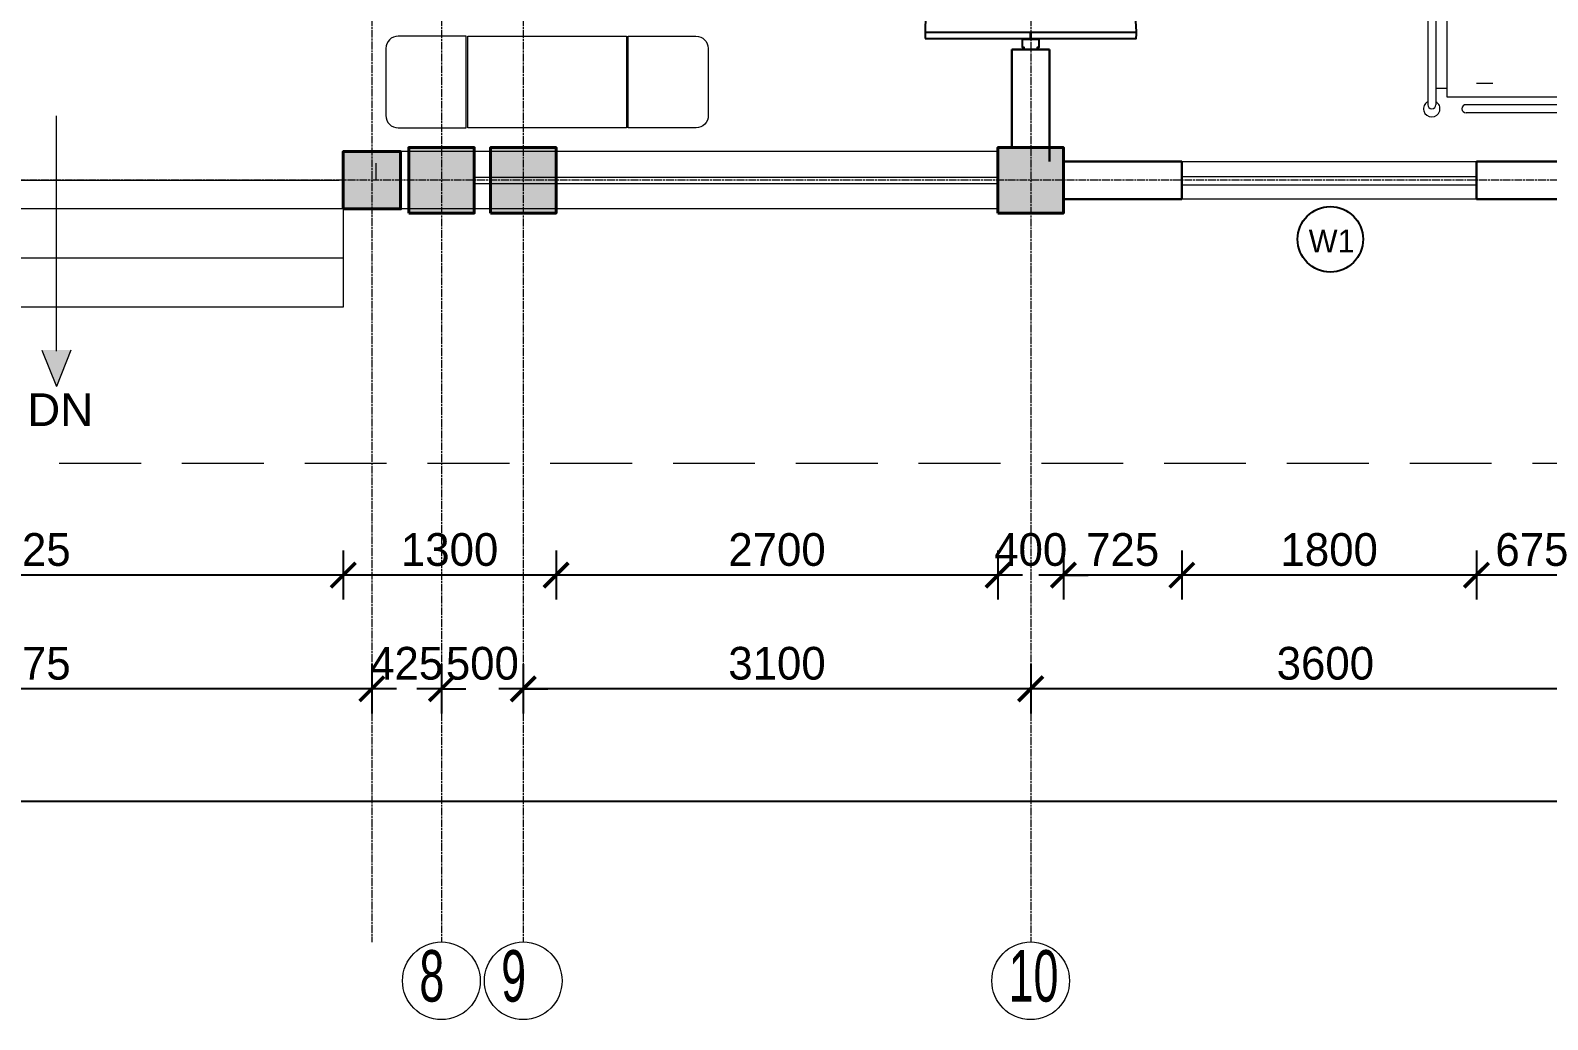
# Model space of a CAD drawing. Header units: inches. Extents: x -3071 to 2014935, y -37057 to 549694.
# Drawn here: x 1470038 to 1479307, y 411518 to 417564 of the extents above; entities that cross this region are included whole.
import ezdxf
from ezdxf.enums import TextEntityAlignment as Align

# ---------------------------------------------------------------- set-up
doc = ezdxf.new("R2010")
doc.units = ezdxf.units.IN
doc.header["$MEASUREMENT"] = 0
doc.linetypes.add('ACAD_ISO08W100', pattern=[36, 24, -3, 6, -3])
doc.linetypes.add('DASHED', pattern=[0.75, 0.5, -0.25])
for name, color, linetype, lineweight in [('001-Archi- Loose Furniture', 13, 'Continuous', 0), ('001-Archi-Opening Tags', 14, 'Continuous', 25), ('002-Archi- Opening', 90, 'Continuous', 25), ('A .4 col', 5, 'Continuous', 40), ('A 0.09 Furniture', 30, 'Continuous', 5), ('A 0.13 dw', 3, 'Continuous', 13), ('A 0.13 IND DIM', 240, 'Continuous', 13), ('A 0.13parapet partition', 230, 'Continuous', 13), ('A 0.18 steps', 6, 'Continuous', 18), ('A 0.9 RAILING', 100, 'Continuous', 9), ('cen', 50, 'ACAD_ISO08W100', 5), ('DIM', 161, 'Continuous', 15), ('dotted line', 1, 'DASHED', 9), ('Grid Tag', 6, 'Continuous', 20), ('p1 walls stone outline', 4, 'Continuous', 30), ('text', 7, 'Continuous', 25)]:
    doc.layers.add(name, color=color, linetype=linetype, lineweight=lineweight)
doc.styles.add('AERIAL', font='arial.ttf', dxfattribs={"height": 10})
doc.styles.add('Archi 100', font='GOTHIC.TTF', dxfattribs={"height": 200})
doc.styles.add('CG', font='GOTHIC.TTF', dxfattribs={"height": 40})
doc.styles.get("Standard").update_dxf_attribs({"font": 'GOTHIC.TTF'})
doc.dimstyles.new('Archi 100', dxfattribs={"dimtxt": 200, "dimasz": 150, "dimexe": 150, "dimexo": 300, "dimgap": 50, "dimtad": 1, "dimdec": 0, "dimrnd": 5, "dimzin": 0, "dimdsep": 46, "dimtxsty": 'Archi 100', "dimblk": 'ARCHTICK', "dimcen": 0.09, "dimdle": 150, "dimclrd": 256, "dimclre": 256, "dimclrt": 256, "dimadec": 0, "dimazin": 0, "dimtfac": 1, "dimtdec": 0, "dimtix": 1, "dimtofl": 0, "dimtmove": 0, "dimatfit": 3, "dimfxl": 150, "dimfxlon": 1, "dimtolj": 1, "dimtzin": 0, "dimlwd": -1, "dimlwe": -1, "dimarcsym": 0})

# ---------------------------------------------------------------- blocks, each defined once
blk = doc.blocks.new('fvreff')
for p, q in [((1238609.3, 354207.3), (1237819.3, 354207.3)), ((1239479.6, 354207.3), (1238689.6, 354207.3)), ((1237584.7, 353357.3), (1237584.7, 354157.3)), ((1237584.7, 353357.3), (1237584.7, 354157.3)), ((1237634.7, 353357.3), (1237634.7, 354157.3)), ((1237634.7, 353357.3), (1237634.7, 354157.3)), ((1238609.3, 354157.3), (1237819.3, 354157.3)), ((1239479.6, 354157.3), (1238689.6, 354157.3)), ((1238732.1, 354112.3), (1239010.8, 353402.3)), ((1239010.8, 353402.3), (1239010.8, 354112.3)), ((1239534.7, 353357.3), (1239534.7, 354157.3)), ((1239584.7, 353357.3), (1239584.7, 354157.3)), ((1237639.7, 354057.3), (1237704.7, 354057.3)), ((1237882.5, 354025.1), (1237982.5, 354025.1)), ((1239406.8, 354025.1), (1239306.8, 354025.1)), ((1238644.7, 353882.3), (1238644.7, 353632.3)), ((1238794.7, 353757.3), (1238494.7, 353757.3)), ((1237634.7, 353457.3), (1237704.7, 353457.3)), ((1237882.5, 353489.6), (1237982.5, 353489.6)), ((1239406.8, 353489.6), (1239306.8, 353489.6)), ((1238609.3, 353357.3), (1237819.3, 353357.3)), ((1239479.6, 353357.3), (1238689.6, 353357.3)), ((1238609.3, 353307.3), (1237819.3, 353307.3)), ((1239479.6, 353307.3), (1238689.6, 353307.3)), ((1237584.7, 351219.3), (1237584.7, 350419.3)), ((1237584.7, 351219.3), (1237584.7, 350419.3)), ((1237634.7, 351219.3), (1237634.7, 350419.3)), ((1237634.7, 351219.3), (1237634.7, 350419.3)), ((1238609.3, 351269.3), (1237819.3, 351269.3)), ((1238609.3, 351219.3), (1237819.3, 351219.3)), ((1239479.6, 351269.3), (1238689.6, 351269.3)), ((1239479.6, 351219.3), (1238689.6, 351219.3)), ((1239534.7, 351219.3), (1239534.7, 350419.3)), ((1239584.7, 351219.3), (1239584.7, 350419.3)), ((1237634.7, 351119.3), (1237704.7, 351119.3)), ((1238732.1, 350464.3), (1239010.8, 351174.3)), ((1239010.8, 351174.3), (1239010.8, 350464.3)), ((1237882.5, 351087.1), (1237982.5, 351087.1)), ((1239406.8, 351087.1), (1239306.8, 351087.1)), ((1238644.7, 350694.3), (1238644.7, 350944.3)), ((1238794.7, 350819.3), (1238494.7, 350819.3)), ((1237639.7, 350519.3), (1237704.7, 350519.3)), ((1237882.5, 350551.6), (1237982.5, 350551.6)), ((1239406.8, 350551.6), (1239306.8, 350551.6)), ((1238609.3, 350419.3), (1237819.3, 350419.3)), ((1239479.6, 350419.3), (1238689.6, 350419.3)), ((1238609.3, 350369.3), (1237819.3, 350369.3)), ((1239479.6, 350369.3), (1238689.6, 350369.3)), ((1238609.3, 349019.3), (1237819.3, 349019.3)), ((1239479.6, 349019.3), (1238689.6, 349019.3)), ((1237584.7, 348969.3), (1237584.7, 348169.3)), ((1237584.7, 348969.3), (1237584.7, 348169.3)), ((1237634.7, 348969.3), (1237634.7, 348169.3)), ((1237634.7, 348969.3), (1237634.7, 348169.3)), ((1238609.3, 348969.3), (1237819.3, 348969.3)), ((1239479.6, 348969.3), (1238689.6, 348969.3)), ((1238732.1, 348214.3), (1239010.8, 348924.3)), ((1239010.8, 348924.3), (1239010.8, 348214.3)), ((1239534.7, 348969.3), (1239534.7, 348169.3)), ((1239584.7, 348969.3), (1239584.7, 348169.3)), ((1237634.7, 348869.3), (1237704.7, 348869.3)), ((1237882.5, 348837.1), (1237982.5, 348837.1)), ((1239406.8, 348837.1), (1239306.8, 348837.1)), ((1238644.7, 348444.3), (1238644.7, 348694.3)), ((1238794.7, 348569.3), (1238494.7, 348569.3)), ((1237639.7, 348269.3), (1237704.7, 348269.3)), ((1237882.5, 348301.6), (1237982.5, 348301.6)), ((1239406.8, 348301.6), (1239306.8, 348301.6)), ((1238609.3, 348169.3), (1237819.3, 348169.3)), ((1239479.6, 348169.3), (1238689.6, 348169.3)), ((1238609.3, 348119.3), (1237819.3, 348119.3)), ((1239479.6, 348119.3), (1238689.6, 348119.3))]:
    blk.add_line(p, q)
for points in [[(1239494.7, 354112.3), (1237704.7, 354112.3), (1237704.7, 353402.3), (1239494.7, 353402.3)], [(1239134.7, 353207.3), (1239134.7, 352607.3), (1239584.7, 352607.3), (1239584.7, 353207.3)], [(1239134.7, 351369.3), (1239134.7, 351969.3), (1239584.7, 351969.3), (1239584.7, 351369.3)], [(1239494.7, 350464.3), (1237704.7, 350464.3), (1237704.7, 351174.3), (1239494.7, 351174.3)], [(1239134.7, 349119.3), (1239134.7, 349719.3), (1239584.7, 349719.3), (1239584.7, 349119.3)], [(1239494.7, 348214.3), (1237704.7, 348214.3), (1237704.7, 348924.3), (1239494.7, 348924.3)]]:
    blk.add_lwpolyline(points, close=True)
for points in [[(1239134.7, 353182.3), (1239109.7, 353182.3), (1239109.7, 352632.3), (1239134.7, 352632.3)], [(1239134.7, 351394.3), (1239109.7, 351394.3), (1239109.7, 351944.3), (1239134.7, 351944.3)], [(1239134.7, 349144.3), (1239109.7, 349144.3), (1239109.7, 349694.3), (1239134.7, 349694.3)]]:
    blk.add_lwpolyline(points)
for centre in [(1238668.7, 352930.3), (1238668.7, 351646.3), (1238668.7, 349396.3)]:
    blk.add_circle(centre, 225)
for centre, radius, start, end in [((1237609.7, 354182.3), 50, 300, 240.00001), ((1237609.7, 354157.3), 25, 0, 180), ((1237609.7, 354157.3), 25, 0, 180), ((1237819.3, 354182.3), 25, 90, 270), ((1238609.3, 354182.3), 25, 270, 90), ((1238689.6, 354182.3), 25, 90, 270), ((1239479.6, 354182.3), 25, 270, 90), ((1239559.7, 354182.3), 50, 299.99999, 240), ((1239559.7, 354157.3), 25, 0, 180), ((1237609.7, 353332.3), 50, 119.99999, 60), ((1237609.7, 353357.3), 25, 180, 0), ((1237609.7, 353357.3), 25, 180, 0), ((1237819.3, 353332.3), 25, 90, 270), ((1238609.3, 353332.3), 25, 270, 90), ((1238689.6, 353332.3), 25, 90, 270), ((1239479.6, 353332.3), 25, 270, 90), ((1239559.7, 353332.3), 50, 120, 60.00001), ((1239559.7, 353357.3), 25, 180, 0), ((1237609.7, 351244.3), 50, 300, 240.00001), ((1237609.7, 351219.3), 25, 0, 180), ((1237609.7, 351219.3), 25, 0, 180), ((1237819.3, 351244.3), 25, 90, 270), ((1238609.3, 351244.3), 25, 270, 90), ((1238689.6, 351244.3), 25, 90, 270), ((1239479.6, 351244.3), 25, 270, 90), ((1239559.7, 351244.3), 50, 299.99999, 240), ((1239559.7, 351219.3), 25, 0, 180), ((1237609.7, 350394.3), 50, 119.99999, 60), ((1237609.7, 350419.3), 25, 180, 0), ((1237609.7, 350419.3), 25, 180, 0), ((1237819.3, 350394.3), 25, 90, 270), ((1238609.3, 350394.3), 25, 270, 90), ((1238689.6, 350394.3), 25, 90, 270), ((1239479.6, 350394.3), 25, 270, 90), ((1239559.7, 350394.3), 50, 120, 60.00001), ((1239559.7, 350419.3), 25, 180, 0), ((1237609.7, 348994.3), 50, 300, 240.00001), ((1237609.7, 348969.3), 25, 0, 180), ((1237609.7, 348969.3), 25, 0, 180), ((1237819.3, 348994.3), 25, 90, 270), ((1238609.3, 348994.3), 25, 270, 90), ((1238689.6, 348994.3), 25, 90, 270), ((1239479.6, 348994.3), 25, 270, 90), ((1239559.7, 348994.3), 50, 299.99999, 240), ((1239559.7, 348969.3), 25, 0, 180), ((1237609.7, 348144.3), 50, 119.99999, 60), ((1237609.7, 348169.3), 25, 180, 0), ((1237609.7, 348169.3), 25, 180, 0), ((1237819.3, 348144.3), 25, 90, 270), ((1238609.3, 348144.3), 25, 270, 90), ((1238689.6, 348144.3), 25, 90, 270), ((1239479.6, 348144.3), 25, 270, 90), ((1239559.7, 348144.3), 50, 120, 60.00001), ((1239559.7, 348169.3), 25, 180, 0)]:
    blk.add_arc(centre, radius, start, end)
blk = doc.blocks.new('OT DOOR')
for points in [[(40, 1500), (40, 1488), (50, 1488), (50, 1437), (-10, 1437), (-10, 1437), (-50, 1437), (-50, 1488), (-40, 1488), (-40, 1500), (40, 1500)], [(40, 0), (40, 12), (50, 12), (50, 63), (-50, 63), (-50, 63), (-50, 63), (-50, 12), (-40, 12), (-40, 0), (40, 0)]]:
    blk.add_lwpolyline(points)
for points in [[(-1.6, 1432.6), (-644.5, 1432.6, 0.014338), (-645.6, 1395.6), (-1.6, 1395.6)], [(-0.6, 1432.9, 0.146678), (0.6, 1432.6), (0.6, 1395.6), (-0.6, 1395.6)], [(644.5, 1432.6), (1.6, 1432.6), (1.6, 1395.6), (645.6, 1395.6, 0.014338)], [(2.8, 1434.8, 0.146678), (2.5, 1436), (39.8, 1436), (39.8, 1434.8)], [(-1.6, 67.4), (-644.5, 67.4, -0.014338), (-645.6, 104.4), (-1.6, 104.4)], [(-0.6, 67.1, -0.146678), (0.6, 67.4), (0.6, 104.4), (-0.6, 104.4)], [(644.5, 67.4), (1.6, 67.4), (1.6, 104.4), (645.6, 104.4, -0.014338)], [(2.8, 65.2, -0.146678), (2.5, 64), (39.8, 64), (39.8, 65.2)]]:
    blk.add_lwpolyline(points, format="xyb", close=True)
for centre, radius in [((0.6, 1434.8), 2.22), ((0.6, 1434.8), 0.933), ((0.6, 65.2), 2.22), ((0.6, 65.2), 0.933)]:
    blk.add_circle(centre, radius)
for centre, start, end in [((0, 1395.6), 180, 0), ((0, 104.4), 0, 180)]:
    blk.add_arc(centre, 645.6, start, end)
blk = doc.blocks.new('W2')
at = {"layer": 'A 0.13 dw'}
for points in [[(143910.2, 195588.6), (143910.2, 195358.6), (142110.3, 195358.6), (142110.3, 195588.6)], [(142110.3, 195445.8), (143910.2, 195445.8), (143910.2, 195495.8), (142110.3, 195495.8)]]:
    blk.add_lwpolyline(points, close=True, dxfattribs=at)
blk = doc.blocks.new('window tag')
blk.add_circle((0, 0), 200)
at = {"style": 'Archi 100', "flags": 1}
for tag, p in [('WIDTH', (15, 174.5)), ('HEIGHT', (-4.5, -348.5))]:
    blk.add_attdef(tag, p, '', height=200, dxfattribs=at)
at = {"style": 'Archi 100'}
blk.add_attdef('SYMBOL', text='', height=200, dxfattribs=at).set_placement((8, -10.5), align=Align.MIDDLE_CENTER)
blk = doc.blocks.new('grid')
at = {"layer": 'Grid Tag', "linetype": 'Continuous', "ltscale": 30}
blk.add_circle((51, 48), 264, dxfattribs=at)
blk.add_attdef('GRID', (-143, -93), '', height=200)
blk = doc.blocks.new('_ArchTick')
at = {"color": 0, "linetype": 'ByBlock', "const_width": 0.15}
blk.add_lwpolyline([(-0.5, -0.5), (0.5, 0.5)], dxfattribs=at)
blk = doc.blocks.new('*D1726')
at = {"transparency": 16777216}
for p, q in [((1478872.7, 414384.6), (1478872.7, 414084.6)), ((1479549.4, 414384.6), (1479549.4, 414084.6)), ((1479699.4, 414234.6), (1478722.7, 414234.6))]:
    blk.add_line(p, q, dxfattribs=at)
at = {"layer": 'Defpoints', "color": 0, "transparency": 16777216}
for p in [(1478872.7, 416532.1), (1479549.4, 416447.1), (1478872.7, 414234.6)]:
    blk.add_point(p, dxfattribs=at)
at = {"transparency": 16777216, "xscale": 150, "yscale": 150, "zscale": 150, "rotation": 180}
blk.add_blockref('_ArchTick', (1478872.7, 414234.6), dxfattribs=at)
at = {"transparency": 16777216, "xscale": 150, "yscale": 150, "zscale": 150}
blk.add_blockref('_ArchTick', (1479549.4, 414234.6), dxfattribs=at)
at = {"transparency": 16777216, "insert": (1479211.1, 414389.6), "char_height": 200, "attachment_point": 5, "style": 'Archi 100'}
blk.add_mtext('\\A1;675', dxfattribs=at)
blk = doc.blocks.new('*D1727')
at = {"transparency": 16777216}
for p, q in [((1477072.7, 414384.6), (1477072.7, 414084.6)), ((1478872.7, 414384.6), (1478872.7, 414084.6)), ((1479022.7, 414234.6), (1476922.7, 414234.6))]:
    blk.add_line(p, q, dxfattribs=at)
at = {"layer": 'Defpoints', "color": 0, "transparency": 16777216}
for p in [(1477072.7, 416532.1), (1478872.7, 416532.1), (1477072.7, 414234.6)]:
    blk.add_point(p, dxfattribs=at)
at = {"transparency": 16777216, "xscale": 150, "yscale": 150, "zscale": 150, "rotation": 180}
blk.add_blockref('_ArchTick', (1477072.7, 414234.6), dxfattribs=at)
at = {"transparency": 16777216, "xscale": 150, "yscale": 150, "zscale": 150}
blk.add_blockref('_ArchTick', (1478872.7, 414234.6), dxfattribs=at)
at = {"transparency": 16777216, "insert": (1477972.7, 414389.6), "char_height": 200, "attachment_point": 5, "style": 'Archi 100'}
blk.add_mtext('\\A1;1800', dxfattribs=at)
blk = doc.blocks.new('*D1728')
at = {"transparency": 16777216}
for p, q in [((1476349.4, 414384.6), (1476349.4, 414084.6)), ((1477072.7, 414384.6), (1477072.7, 414084.6)), ((1477222.7, 414234.6), (1476199.4, 414234.6))]:
    blk.add_line(p, q, dxfattribs=at)
at = {"layer": 'Defpoints', "color": 0, "transparency": 16777216}
for p in [(1477072.7, 416532.1), (1476349.4, 416447.1), (1476349.4, 414234.6)]:
    blk.add_point(p, dxfattribs=at)
at = {"transparency": 16777216, "xscale": 150, "yscale": 150, "zscale": 150, "rotation": 180}
blk.add_blockref('_ArchTick', (1476349.4, 414234.6), dxfattribs=at)
at = {"transparency": 16777216, "xscale": 150, "yscale": 150, "zscale": 150}
blk.add_blockref('_ArchTick', (1477072.7, 414234.6), dxfattribs=at)
at = {"transparency": 16777216, "insert": (1476711.1, 414389.6), "char_height": 200, "attachment_point": 5, "style": 'Archi 100'}
blk.add_mtext('\\A1;725', dxfattribs=at)
blk = doc.blocks.new('*D1729')
at = {"transparency": 16777216}
for p, q in [((1475949.4, 414384.6), (1475949.4, 414084.6)), ((1476349.4, 414384.6), (1476349.4, 414084.6)), ((1475949.4, 414234.6), (1475799.4, 414234.6)), ((1476349.4, 414234.6), (1476499.4, 414234.6))]:
    blk.add_line(p, q, dxfattribs=at)
at = {"layer": 'Defpoints', "color": 0, "transparency": 16777216}
for p in [(1475949.4, 416447.1), (1476349.4, 416447.1), (1475949.4, 414234.6)]:
    blk.add_point(p, dxfattribs=at)
at = {"transparency": 16777216, "xscale": 150, "yscale": 150, "zscale": 150}
blk.add_blockref('_ArchTick', (1475949.4, 414234.6), dxfattribs=at)
at = {"transparency": 16777216, "xscale": 150, "yscale": 150, "zscale": 150, "rotation": 180}
blk.add_blockref('_ArchTick', (1476349.4, 414234.6), dxfattribs=at)
at = {"transparency": 16777216, "insert": (1476149.4, 414389.6), "char_height": 200, "attachment_point": 5, "style": 'Archi 100'}
blk.add_mtext('\\A1;400', dxfattribs=at)
blk = doc.blocks.new('*D1730')
at = {"transparency": 16777216}
for p, q in [((1473249.4, 414384.6), (1473249.4, 414084.6)), ((1475949.4, 414384.6), (1475949.4, 414084.6)), ((1476099.4, 414234.6), (1473099.4, 414234.6))]:
    blk.add_line(p, q, dxfattribs=at)
at = {"layer": 'Defpoints', "color": 0, "transparency": 16777216}
for p in [(1473249.4, 416447.1), (1475949.4, 416447.1), (1473249.4, 414234.6)]:
    blk.add_point(p, dxfattribs=at)
at = {"transparency": 16777216, "xscale": 150, "yscale": 150, "zscale": 150, "rotation": 180}
blk.add_blockref('_ArchTick', (1473249.4, 414234.6), dxfattribs=at)
at = {"transparency": 16777216, "xscale": 150, "yscale": 150, "zscale": 150}
blk.add_blockref('_ArchTick', (1475949.4, 414234.6), dxfattribs=at)
at = {"transparency": 16777216, "insert": (1474599.4, 414389.6), "char_height": 200, "attachment_point": 5, "style": 'Archi 100'}
blk.add_mtext('\\A1;2700', dxfattribs=at)
blk = doc.blocks.new('*D1731')
at = {"transparency": 16777216}
for p, q in [((1471949.4, 414384.6), (1471949.4, 414084.6)), ((1473249.4, 414384.6), (1473249.4, 414084.6)), ((1473399.4, 414234.6), (1471799.4, 414234.6))]:
    blk.add_line(p, q, dxfattribs=at)
at = {"layer": 'Defpoints', "color": 0, "transparency": 16777216}
for p in [(1471949.4, 416472.1), (1473249.4, 416447.1), (1471949.4, 414234.6)]:
    blk.add_point(p, dxfattribs=at)
at = {"transparency": 16777216, "xscale": 150, "yscale": 150, "zscale": 150, "rotation": 180}
blk.add_blockref('_ArchTick', (1471949.4, 414234.6), dxfattribs=at)
at = {"transparency": 16777216, "xscale": 150, "yscale": 150, "zscale": 150}
blk.add_blockref('_ArchTick', (1473249.4, 414234.6), dxfattribs=at)
at = {"transparency": 16777216, "insert": (1472599.4, 414389.6), "char_height": 200, "attachment_point": 5, "style": 'Archi 100'}
blk.add_mtext('\\A1;1300', dxfattribs=at)
blk = doc.blocks.new('*D1732')
at = {"transparency": 16777216}
for p, q in [((1468024.4, 414384.6), (1468024.4, 414084.6)), ((1471949.4, 414384.6), (1471949.4, 414084.6)), ((1472099.4, 414234.6), (1467874.4, 414234.6))]:
    blk.add_line(p, q, dxfattribs=at)
at = {"layer": 'Defpoints', "color": 0, "transparency": 16777216}
for p in [(1468024.4, 416472.1), (1471949.4, 416472.1), (1468024.4, 414234.6)]:
    blk.add_point(p, dxfattribs=at)
at = {"transparency": 16777216, "xscale": 150, "yscale": 150, "zscale": 150, "rotation": 180}
blk.add_blockref('_ArchTick', (1468024.4, 414234.6), dxfattribs=at)
at = {"transparency": 16777216, "xscale": 150, "yscale": 150, "zscale": 150}
blk.add_blockref('_ArchTick', (1471949.4, 414234.6), dxfattribs=at)
at = {"transparency": 16777216, "insert": (1469986.9, 414389.6), "char_height": 200, "attachment_point": 5, "style": 'Archi 100'}
blk.add_mtext('\\A1;3925', dxfattribs=at)
blk = doc.blocks.new('*D1746')
at = {"transparency": 16777216}
for p, q in [((1476149.4, 413689.5), (1476149.4, 413389.5)), ((1479749.4, 413689.5), (1479749.4, 413389.5)), ((1479899.4, 413539.5), (1475999.4, 413539.5))]:
    blk.add_line(p, q, dxfattribs=at)
at = {"layer": 'Defpoints', "color": 0, "transparency": 16777216}
for p in [(1476149.4, 416667.1), (1479749.4, 416647.1), (1476149.4, 413539.5)]:
    blk.add_point(p, dxfattribs=at)
at = {"transparency": 16777216, "xscale": 150, "yscale": 150, "zscale": 150, "rotation": 180}
blk.add_blockref('_ArchTick', (1476149.4, 413539.5), dxfattribs=at)
at = {"transparency": 16777216, "xscale": 150, "yscale": 150, "zscale": 150}
blk.add_blockref('_ArchTick', (1479749.4, 413539.5), dxfattribs=at)
at = {"transparency": 16777216, "insert": (1477949.4, 413694.5), "char_height": 200, "attachment_point": 5, "style": 'Archi 100'}
blk.add_mtext('\\A1;3600', dxfattribs=at)
blk = doc.blocks.new('*D1747')
at = {"transparency": 16777216}
for p, q in [((1473049.4, 413689.5), (1473049.4, 413389.5)), ((1476149.4, 413689.5), (1476149.4, 413389.5)), ((1476299.4, 413539.5), (1472899.4, 413539.5))]:
    blk.add_line(p, q, dxfattribs=at)
at = {"layer": 'Defpoints', "color": 0, "transparency": 16777216}
for p in [(1476149.4, 416667.1), (1473049.4, 416627.1), (1473049.4, 413539.5)]:
    blk.add_point(p, dxfattribs=at)
at = {"transparency": 16777216, "xscale": 150, "yscale": 150, "zscale": 150, "rotation": 180}
blk.add_blockref('_ArchTick', (1473049.4, 413539.5), dxfattribs=at)
at = {"transparency": 16777216, "xscale": 150, "yscale": 150, "zscale": 150}
blk.add_blockref('_ArchTick', (1476149.4, 413539.5), dxfattribs=at)
at = {"transparency": 16777216, "insert": (1474599.4, 413694.5), "char_height": 200, "attachment_point": 5, "style": 'Archi 100'}
blk.add_mtext('\\A1;3100', dxfattribs=at)
blk = doc.blocks.new('*D1748')
at = {"transparency": 16777216}
for p, q in [((1472549.4, 413689.5), (1472549.4, 413389.5)), ((1473049.4, 413689.5), (1473049.4, 413389.5)), ((1472549.4, 413539.5), (1472399.4, 413539.5)), ((1473049.4, 413539.5), (1473199.4, 413539.5))]:
    blk.add_line(p, q, dxfattribs=at)
at = {"layer": 'Defpoints', "color": 0, "transparency": 16777216}
for p in [(1472549.4, 416647.1), (1473049.4, 416627.1), (1472549.4, 413539.5)]:
    blk.add_point(p, dxfattribs=at)
at = {"transparency": 16777216, "xscale": 150, "yscale": 150, "zscale": 150}
blk.add_blockref('_ArchTick', (1472549.4, 413539.5), dxfattribs=at)
at = {"transparency": 16777216, "xscale": 150, "yscale": 150, "zscale": 150, "rotation": 180}
blk.add_blockref('_ArchTick', (1473049.4, 413539.5), dxfattribs=at)
at = {"transparency": 16777216, "insert": (1472799.4, 413694.5), "char_height": 200, "attachment_point": 5, "style": 'Archi 100'}
blk.add_mtext('\\A1;500', dxfattribs=at)
blk = doc.blocks.new('*D1749')
at = {"transparency": 16777216}
for p, q in [((1472124.4, 413689.5), (1472124.4, 413389.5)), ((1472549.4, 413689.5), (1472549.4, 413389.5)), ((1472124.4, 413539.5), (1471974.4, 413539.5)), ((1472549.4, 413539.5), (1472699.4, 413539.5))]:
    blk.add_line(p, q, dxfattribs=at)
at = {"layer": 'Defpoints', "color": 0, "transparency": 16777216}
for p in [(1472124.4, 416647.1), (1472549.4, 416647.1), (1472124.4, 413539.5)]:
    blk.add_point(p, dxfattribs=at)
at = {"transparency": 16777216, "xscale": 150, "yscale": 150, "zscale": 150}
blk.add_blockref('_ArchTick', (1472124.4, 413539.5), dxfattribs=at)
at = {"transparency": 16777216, "xscale": 150, "yscale": 150, "zscale": 150, "rotation": 180}
blk.add_blockref('_ArchTick', (1472549.4, 413539.5), dxfattribs=at)
at = {"transparency": 16777216, "insert": (1472336.9, 413694.5), "char_height": 200, "attachment_point": 5, "style": 'Archi 100'}
blk.add_mtext('\\A1;425', dxfattribs=at)
blk = doc.blocks.new('*D1750')
at = {"transparency": 16777216}
for p, q in [((1467849.4, 413689.5), (1467849.4, 413389.5)), ((1472124.4, 413689.5), (1472124.4, 413389.5)), ((1472274.4, 413539.5), (1467699.4, 413539.5))]:
    blk.add_line(p, q, dxfattribs=at)
at = {"layer": 'Defpoints', "color": 0, "transparency": 16777216}
for p in [(1467849.4, 416647.1), (1472124.4, 416647.1), (1467849.4, 413539.5)]:
    blk.add_point(p, dxfattribs=at)
at = {"transparency": 16777216, "xscale": 150, "yscale": 150, "zscale": 150, "rotation": 180}
blk.add_blockref('_ArchTick', (1467849.4, 413539.5), dxfattribs=at)
at = {"transparency": 16777216, "xscale": 150, "yscale": 150, "zscale": 150}
blk.add_blockref('_ArchTick', (1472124.4, 413539.5), dxfattribs=at)
at = {"transparency": 16777216, "insert": (1469986.9, 413694.5), "char_height": 200, "attachment_point": 5, "style": 'Archi 100'}
blk.add_mtext('\\A1;4275', dxfattribs=at)
blk = doc.blocks.new('*D1755')
at = {"transparency": 16777216}
for p, q in [((1448084.6, 413003), (1448084.6, 412703)), ((1487149.4, 413003), (1487149.4, 412703)), ((1447934.6, 412853), (1487299.4, 412853))]:
    blk.add_line(p, q, dxfattribs=at)
at = {"layer": 'Defpoints', "color": 0, "transparency": 16777216}
for p in [(1448084.6, 419392.1), (1487149.4, 416447.1), (1487149.4, 412853)]:
    blk.add_point(p, dxfattribs=at)
at = {"transparency": 16777216, "xscale": 150, "yscale": 150, "zscale": 150, "rotation": 180}
blk.add_blockref('_ArchTick', (1448084.6, 412853), dxfattribs=at)
at = {"transparency": 16777216, "xscale": 150, "yscale": 150, "zscale": 150}
blk.add_blockref('_ArchTick', (1487149.4, 412853), dxfattribs=at)
at = {"transparency": 16777216, "insert": (1467617, 413008), "char_height": 200, "attachment_point": 5, "style": 'Archi 100'}
blk.add_mtext('\\A1;39065', dxfattribs=at)

msp = doc.modelspace()

# ---------------------------------------------------------------- hatches: boundary and pattern name
at = {"layer": 'A .4 col', "linetype": 'Continuous'}
h = msp.add_hatch(color=256, dxfattribs=at)
h.dxf.hatch_style = 1
h.paths.add_polyline_path([(1472349.45, 416447.13), (1472749.45, 416447.13), (1472749.45, 416847.13), (1472349.45, 416847.13)])
h = msp.add_hatch(color=256, dxfattribs=at)
h.dxf.hatch_style = 1
h.paths.add_polyline_path([(1472849.45, 416447.13), (1473249.45, 416447.13), (1473249.45, 416847.13), (1472849.45, 416847.13)])
h = msp.add_hatch(color=256, dxfattribs=at)
h.dxf.hatch_style = 1
h.paths.add_polyline_path([(1475949.45, 416447.13), (1476349.45, 416447.13), (1476349.45, 416847.13), (1475949.45, 416847.13)])
h = msp.add_hatch(color=256, dxfattribs=at)
h.dxf.hatch_style = 1
h.paths.add_polyline_path([(1471949.45, 416472.13), (1472299.45, 416472.13), (1472299.45, 416822.13), (1471949.45, 416822.13)])
at = {"layer": 'DIM', "ltscale": 20}
msp.add_hatch(color=256, dxfattribs=at).paths.add_polyline_path([(1470286.29, 415609.67), (1470197.14, 415609.67), (1470107.99, 415609.67), (1470197.14, 415386.86)])

# ---------------------------------------------------------------- linework, layer by layer
at = {"layer": 'A .4 col', "linetype": 'Continuous'}
for points in [[(1472349.45, 416447.13), (1472749.45, 416447.13), (1472749.45, 416847.13), (1472349.45, 416847.13)], [(1472849.45, 416447.13), (1473249.45, 416447.13), (1473249.45, 416847.13), (1472849.45, 416847.13)], [(1475949.45, 416447.13), (1476349.45, 416447.13), (1476349.45, 416847.13), (1475949.45, 416847.13)], [(1471949.45, 416472.13), (1472299.45, 416472.13), (1472299.45, 416822.13), (1471949.45, 416822.13)]]:
    msp.add_lwpolyline(points, close=True, dxfattribs=at)
at = {"layer": 'A 0.09 Furniture', "linetype": 'Continuous'}
for points in [[(1472699.77, 417527.7), (1472285.18, 417527.7, 0.4139677), (1472210.18, 417452.76), (1472209.84, 417042.76, 0.4144594), (1472284.84, 416967.7), (1472699.77, 416967.7)], [(1473689.77, 417527.7), (1474104.37, 417527.7, -0.4139677), (1474179.37, 417452.76), (1474179.71, 417042.76, -0.4144594), (1474104.71, 416967.7), (1473689.77, 416967.7)]]:
    msp.add_lwpolyline(points, format="xyb", close=True, dxfattribs=at)
msp.add_lwpolyline([(1473679.77, 416967.7), (1472709.77, 416967.7), (1472709.77, 417527.7), (1473679.77, 417527.7)], close=True, dxfattribs=at)
at = {"layer": 'A 0.13parapet partition'}
for p, q in [((1472149.45, 416751.89), (1472149.45, 416647.14)), ((1472299.45, 416822.13), (1472299.45, 416472.13)), ((1475949.45, 416822.12), (1472299.45, 416822.12)), ((1475949.45, 416472.12), (1472299.45, 416472.12))]:
    msp.add_line(p, q, dxfattribs=at)
at = {"layer": 'A 0.18 steps', "linetype": 'Continuous'}
msp.add_line((1467744.45, 416647.13), (1471924.45, 416647.13), dxfattribs=at)
at = {"layer": 'A 0.18 steps'}
for p, q in [((1471949.45, 416472.13), (1467999.6, 416472.13)), ((1471949.45, 416472.13), (1471949.45, 415872.13)), ((1471949.45, 416172.13), (1467999.6, 416172.13)), ((1471949.45, 415872.13), (1467999.6, 415872.13))]:
    msp.add_line(p, q, dxfattribs=at)
at = {"layer": 'A 0.9 RAILING', "ltscale": 20}
for p, q in [((1472749.45, 416667.13), (1475949.45, 416667.13)), ((1472749.45, 416627.13), (1475949.45, 416627.13))]:
    msp.add_line(p, q, dxfattribs=at)
at = {"layer": 'cen', "ltscale": 2}
for p, q in [((1472549.45, 437077.51), (1472549.45, 411992.49)), ((1473049.45, 437077.51), (1473049.45, 411992.49)), ((1476149.45, 437077.51), (1476149.45, 411992.49)), ((1472124.45, 425847.13), (1472124.45, 411992.49)), ((1491464.45, 416647.13), (1443784.45, 416647.13))]:
    msp.add_line(p, q, dxfattribs=at)
at = {"layer": 'Defpoints', "color": 2}
for p, q in [((1472749.45, 416847.13), (1472749.45, 416447.13)), ((1472849.45, 416847.13), (1472849.45, 416447.13)), ((1473249.45, 416847.13), (1473249.45, 416447.13))]:
    msp.add_line(p, q, dxfattribs=at)
at = {"layer": 'DIM', "ltscale": 20}
for p, q in [((1470197.14, 415602.85), (1470197.14, 417040.5)), ((1470107.99, 415609.67), (1470197.14, 415386.86)), ((1470286.29, 415609.67), (1470197.14, 415386.86))]:
    msp.add_line(p, q, dxfattribs=at)
at = {"layer": 'dotted line', "ltscale": 1000}
msp.add_line((1487964.45, 414917.09), (1466174.45, 414917.09), dxfattribs=at)
at = {"layer": 'p1 walls stone outline'}
for p, q in [((1476034.45, 417446.56), (1476034.45, 416847.13)), ((1476034.45, 417446.56), (1476264.45, 417446.56)), ((1476264.45, 417446.56), (1476264.45, 416762.13)), ((1477072.72, 416762.13), (1476349.45, 416762.13)), ((1477072.72, 416532.13), (1477072.72, 416762.13)), ((1481059.66, 416762.13), (1478872.72, 416762.13)), ((1478872.72, 416532.13), (1478872.72, 416762.13)), ((1477072.72, 416532.13), (1476349.45, 416532.13)), ((1481059.66, 416532.13), (1478872.72, 416532.13))]:
    msp.add_line(p, q, dxfattribs=at)

# ---------------------------------------------------------------- block references
ref = msp.add_blockref('grid', (1472503.22, 411712.09), dxfattribs=dict(xscale=0.8987445155798923, yscale=0.8987445155798923, zscale=0.8987445155798923))
ref.add_attrib('GRID', '8', (1472414.69, 411628.31), dxfattribs={"height": 314.56, "width": 0.65})
ref = msp.add_blockref('grid', (1473003.22, 411712.09), dxfattribs=dict(xscale=0.8987445155798923, yscale=0.8987445155798923, zscale=0.8987445155798923))
ref.add_attrib('GRID', '9', (1472914.69, 411628.31), dxfattribs={"height": 314.56, "width": 0.65})
ref = msp.add_blockref('grid', (1476103.22, 411712.09), dxfattribs=dict(xscale=0.8987445155798923, yscale=0.8987445155798923, zscale=0.8987445155798923))
ref.add_attrib('GRID', '10', (1476014.69, 411628.31), dxfattribs={"height": 314.561, "width": 0.65})
at = {"layer": '001-Archi- Loose Furniture'}
msp.add_blockref('fvreff', (240989.72, 68939.99), dxfattribs=at)
at = {"layer": '001-Archi-Opening Tags'}
ref = msp.add_blockref('window tag', (1477979.78, 416286.71), dxfattribs=at)
ref.add_attrib('SYMBOL', 'W1', dxfattribs={"layer": '0', "height": 140, "style": 'CG'}).set_placement((1477987.78, 416276.21), align=Align.MIDDLE_CENTER)
at = {"layer": '002-Archi- Opening', "rotation": 179.9999855143101}
msp.add_blockref('OT DOOR', (1476149.45, 418946.56), dxfattribs=at)
at = {"layer": 'A 0.13 IND DIM'}
msp.add_blockref('W2', (1334962.57, 221173.53), dxfattribs=at)

# ---------------------------------------------------------------- texts
at = {"layer": 'text', "insert": (1470018.75, 415345.42), "char_height": 200, "width": 14192.8258, "attachment_point": 1, "style": 'AERIAL'}
msp.add_mtext('DN', dxfattribs=at)

# ---------------------------------------------------------------- dimensions: what is measured, and where the dimension line sits
dim = msp.add_linear_dim(base=(1487149.45, 412852.99), p1=(1448084.6, 419392.14), p2=(1487149.45, 416447.13), dimstyle='Archi 100')
dim.commit()
dim.dimension.update_dxf_attribs({"geometry": '*D1755', "text_midpoint": (1467617.02, 413008.02)})
for base, p1, p2, picture, middle in [((1473049.45, 413539.5), (1476149.45, 416667.13), (1473049.45, 416627.13), '*D1747', (1474599.45, 413694.53)), ((1476149.45, 413539.5), (1479749.45, 416647.13), (1476149.45, 416667.13), '*D1746', (1477949.45, 413694.53)), ((1467849.45, 413539.5), (1472124.45, 416647.13), (1467849.45, 416647.13), '*D1750', (1469986.95, 413694.53)), ((1472124.45, 413539.5), (1472549.45, 416647.13), (1472124.45, 416647.13), '*D1749', (1472336.95, 413694.53)), ((1472549.45, 413539.5), (1473049.45, 416627.13), (1472549.45, 416647.13), '*D1748', (1472799.45, 413694.53)), ((1468024.45, 414234.61), (1471949.45, 416472.13), (1468024.45, 416472.13), '*D1732', (1469986.95, 414389.64)), ((1471949.45, 414234.61), (1473249.45, 416447.13), (1471949.45, 416472.13), '*D1731', (1472599.45, 414389.64)), ((1476349.45, 414234.61), (1477072.72, 416532.13), (1476349.45, 416447.13), '*D1728', (1476711.08, 414389.64)), ((1477072.72, 414234.61), (1478872.72, 416532.13), (1477072.72, 416532.13), '*D1727', (1477972.72, 414389.64)), ((1478872.72, 414234.61), (1479549.45, 416447.13), (1478872.72, 416532.13), '*D1726', (1479211.08, 414389.64)), ((1473249.45, 414234.61), (1475949.45, 416447.13), (1473249.45, 416447.13), '*D1730', (1474599.45, 414389.64)), ((1475949.45, 414234.61), (1476349.45, 416447.13), (1475949.45, 416447.13), '*D1729', (1476149.45, 414389.64))]:
    dim = msp.add_linear_dim(base=base, p1=p1, p2=p2, dimstyle='Archi 100', override={"dimtmove": 1})
    dim.commit()
    dim.dimension.update_dxf_attribs({"geometry": picture, "text_midpoint": middle})

doc.saveas('drawing.dxf')
